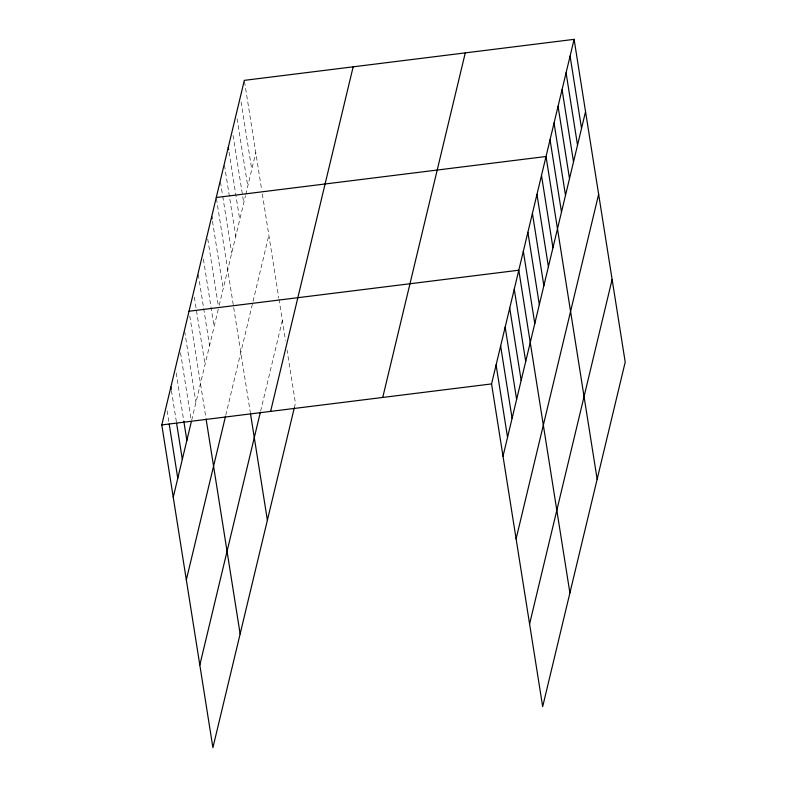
<?xml version="1.0" encoding="UTF-8"?>
<svg xmlns="http://www.w3.org/2000/svg" width="787" height="787" viewBox="0 0 787 787"><rect width="100%" height="100%" fill="white"/><g stroke="black" fill="none" stroke-linecap="round" stroke-linejoin="round"><path stroke-width="0.59" stroke-dasharray="3.94 2.95" d="M191.684 420.248L218.353 308.907M219.209 305.356L245.475 195.707M245.76 194.507L255.785 152.668M225.771 415.231L268.869 235.303M260.586 411.296L282.356 320.447M294.299 407.863L295.44 403.082L287.029 349.959M244.521 81.563L261.766 190.444M262.327 193.986L278.795 297.978M278.982 299.158L285.533 340.515M241.078 101.916L251.771 169.402M237.074 118.65L247.767 186.145M233.06 135.394L243.754 202.879M229.056 152.127L239.74 219.612M224.472 165.25L235.736 236.346M220.468 181.984L222.564 195.245M222.76 196.445L231.722 253.089M216.455 198.718L250.355 412.762M212.49 221.285L223.174 288.77M207.758 239.032L218.452 306.517M203.41 259.189L214.103 326.674M198.294 274.525L209.558 345.631M194.33 297.093L205.023 364.578M189.795 316.049L205.899 417.769M184.679 331.386L195.943 402.482M180.518 352.743L191.211 420.228M176.17 372.9L183.617 419.904M171.438 390.647L176.406 421.98M167.09 410.804L168.811 421.645"/><path stroke-width="1.18" d="M294.299 407.863L212.903 747.65L161.788 424.931L244.324 80.363L574.097 39.35L625.212 362.069L542.676 706.637L491.56 383.918L574.097 39.35M173.238 497.236L191.398 421.438M186.332 579.871L225.485 416.421M199.819 665.015L260.3 412.496M270.61 411.404L353.156 66.826M382.738 397.455L465.274 52.886M503.011 456.234L585.548 111.656M516.095 538.869L598.641 194.291M529.582 624.002L612.119 279.434M216.268 197.517L546.03 156.505L597.146 479.224M189.028 311.229L518.8 270.216L569.906 592.926M161.788 424.931L491.56 383.918M570.083 56.084L581.544 128.389M566.079 72.827L577.53 145.133M562.066 89.561L573.526 161.866M558.062 106.294L569.513 178.6M554.048 123.028L565.509 195.343M550.044 139.771L561.495 212.077M541.495 175.452L552.946 247.767M536.95 194.409L548.411 266.714M532.415 213.356L543.866 285.671M527.88 232.313L539.331 304.618M523.335 251.26L534.786 323.565M514.255 289.163L525.706 361.469M509.72 308.12L521.171 380.426M505.175 327.067L516.626 399.373M500.64 346.024L512.091 418.33M496.095 364.971L507.546 437.277M228.289 147.307L228.673 149.717M250.541 413.952L267.383 520.237M211.723 216.464L212.106 218.875M206.086 418.95L240.143 633.938M183.804 421.104L186.863 440.386M170.868 387.027L171.251 389.437M176.593 423.18L182.318 459.342M169.195 424.055L177.783 478.289"/></g></svg>
